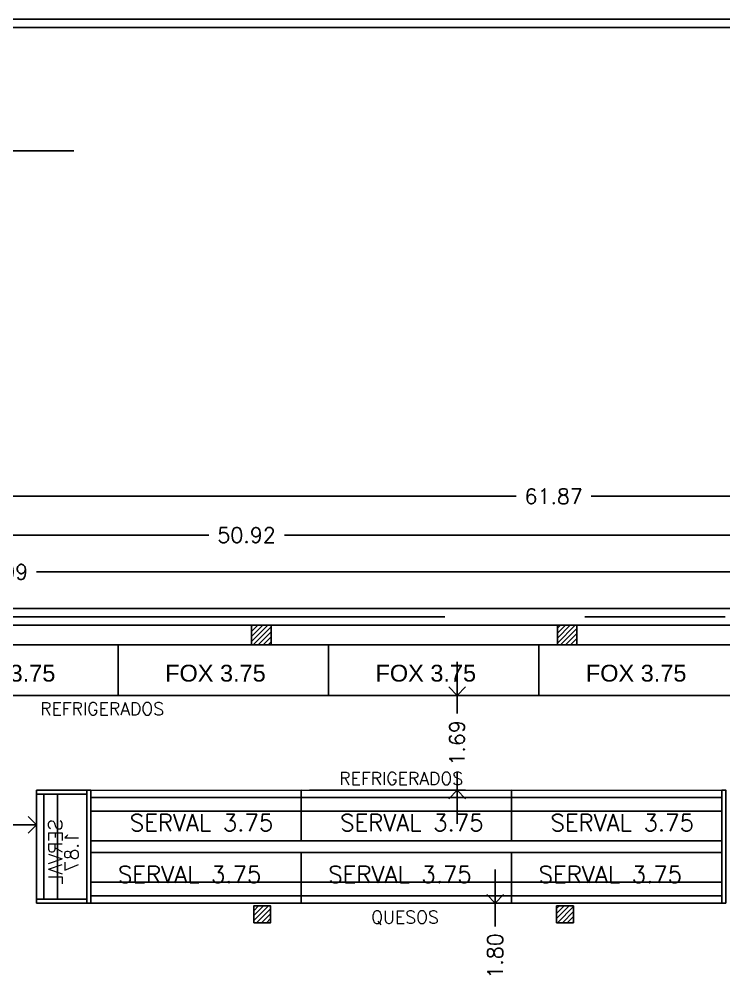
# Model space of a CAD drawing. Extents: x 26 to 214, y -151 to 101.
# Drawn here: x 170.16 to 182.72, y -102.5 to -85.47 of the extents above; entities that cross this region are included whole.
import ezdxf
from ezdxf.enums import TextEntityAlignment as Align

# ---------------------------------------------------------------- set-up
doc = ezdxf.new("R2010")
doc.units = 0
doc.header["$LTSCALE"] = 10
doc.header["$MEASUREMENT"] = 0
for name, pattern in [('CENTER', [2, 1.25, -0.25, 0.25, -0.25]), ('DASHDOT', [1, 0.5, -0.25, 0, -0.25]), ('HIDDEN', [0.375, 0.25, -0.125])]:
    doc.linetypes.add(name, pattern=pattern)
doc.layers.get('0').update_dxf_attribs({"linetype": 'CONTINUOUS'})
doc.layers.get('DEFPOINTS').update_dxf_attribs({"linetype": 'CONTINUOUS'})
for name, color, linetype in [('00-COTAS-PARCIALES', 1, 'CONTINUOUS'), ('00-M-A-300', 6, 'CONTINUOUS'), ('00-MUROS', 5, 'CONTINUOUS'), ('05 TXT', 7, 'CONTINUOUS'), ('10-COL', 6, 'CONTINUOUS'), ('2004-FRESCOS', 90, 'CONTINUOUS'), ('ALMACEN-G', 230, 'CONTINUOUS'), ('EJE-MEDIANERA-PA', 1, 'CENTER'), ('EJES', 6, 'DASHDOT'), ('GONDOLAS', 30, 'CONTINUOUS'), ('MONTACARGA', 2, 'CONTINUOUS'), ('PERECEDEROS-G', 103, 'CONTINUOUS')]:
    doc.layers.add(name, color=color, linetype=linetype)
doc.styles.add('ARIAL', font='arial.ttf')
doc.styles.add('ROMANS', font='romans.shx')
doc.styles.add('SIMPLEX2', font='ROMANS.SHX')
doc.dimstyles.new('COTA1502', dxfattribs={"dimscale": 1.5, "dimtxt": 0.18, "dimasz": 0.2, "dimexe": 0.1, "dimexo": 0.1, "dimgap": 0.09, "dimtad": 0, "dimzin": 0, "dimdsep": 46, "dimtxsty": 'ROMANS', "dimblk": 'OPEN90', "dimcen": 0.1, "dimclrd": 256, "dimclre": 256, "dimclrt": 2, "dimadec": 0, "dimazin": 0, "dimtfac": 1, "dimtix": 1, "dimtmove": 2, "dimatfit": 3, "dimldrblk": 'OPEN90', "dimfxl": 0, "dimtolj": 1, "dimtzin": 0, "dimarcsym": 0})

# ---------------------------------------------------------------- blocks, each defined once
blk = doc.blocks.new('_Open90')
at = {"color": 0, "linetype": 'ByBlock', "lineweight": -2}
for p, q in [((0, 0), (-1, 0)), ((-0.5, 0.5), (0, 0)), ((0, 0), (-0.5, -0.5))]:
    blk.add_line(p, q, dxfattribs=at)
blk = doc.blocks.new('*D61')
at = {"layer": '00-COTAS-PARCIALES', "lineweight": -2, "transparency": 16777216}
for p, q in [((148.752, -95.823), (148.752, -93.825)), ((210.622, -96.243), (210.622, -93.825)), ((149.052, -93.975), (179.019, -93.975)), ((210.322, -93.975), (180.356, -93.975))]:
    blk.add_line(p, q, dxfattribs=at)
at = {"layer": 'DEFPOINTS', "color": 0, "transparency": 16777216}
for p in [(210.622, -93.975), (148.752, -95.973), (210.622, -96.393)]:
    blk.add_point(p, dxfattribs=at)
at = {"layer": '00-COTAS-PARCIALES', "lineweight": -2, "transparency": 16777216, "xscale": 0.3, "yscale": 0.3, "zscale": 0.3, "rotation": 180}
blk.add_blockref('_Open90', (148.752, -93.975), dxfattribs=at)
at = {"layer": '00-COTAS-PARCIALES', "lineweight": -2, "transparency": 16777216, "xscale": 0.3, "yscale": 0.3, "zscale": 0.3}
blk.add_blockref('_Open90', (210.622, -93.975), dxfattribs=at)
at = {"layer": '00-COTAS-PARCIALES', "color": 2, "transparency": 16777216, "insert": (179.687, -93.975), "char_height": 0.27, "attachment_point": 5, "style": 'ROMANS'}
blk.add_mtext('\\A1;61.87', dxfattribs=at)
blk = doc.blocks.new('*D23')
at = {"layer": '00-COTAS-PARCIALES', "lineweight": -2, "transparency": 16777216}
for p, q in [((148.752, -95.823), (148.752, -95.172)), ((190.842, -96.186), (190.842, -95.172)), ((149.052, -95.322), (169.129, -95.322)), ((190.542, -95.322), (170.466, -95.322))]:
    blk.add_line(p, q, dxfattribs=at)
at = {"layer": 'DEFPOINTS', "color": 0, "transparency": 16777216}
for p in [(190.842, -95.322), (148.752, -95.973), (190.842, -96.336)]:
    blk.add_point(p, dxfattribs=at)
at = {"layer": '00-COTAS-PARCIALES', "lineweight": -2, "transparency": 16777216, "xscale": 0.3, "yscale": 0.3, "zscale": 0.3, "rotation": 180}
blk.add_blockref('_Open90', (148.752, -95.322), dxfattribs=at)
at = {"layer": '00-COTAS-PARCIALES', "lineweight": -2, "transparency": 16777216, "xscale": 0.3, "yscale": 0.3, "zscale": 0.3}
blk.add_blockref('_Open90', (190.842, -95.322), dxfattribs=at)
at = {"layer": '00-COTAS-PARCIALES', "color": 2, "transparency": 16777216, "insert": (169.797, -95.322), "char_height": 0.27, "attachment_point": 5, "style": 'ROMANS'}
blk.add_mtext('\\A1;42.09', dxfattribs=at)
blk = doc.blocks.new('*D9')
at = {"layer": '00-COTAS-PARCIALES', "lineweight": -2, "transparency": 16777216}
for p, q in [((148.752, -95.679), (148.752, -94.517)), ((149.052, -94.667), (173.537, -94.667)), ((199.372, -94.667), (174.887, -94.667)), ((199.672, -95.823), (199.672, -94.517))]:
    blk.add_line(p, q, dxfattribs=at)
at = {"layer": 'DEFPOINTS', "color": 0, "transparency": 16777216}
for p in [(199.672, -94.667), (148.752, -95.829), (199.672, -95.973)]:
    blk.add_point(p, dxfattribs=at)
at = {"layer": '00-COTAS-PARCIALES', "lineweight": -2, "transparency": 16777216, "xscale": 0.3, "yscale": 0.3, "zscale": 0.3, "rotation": 180}
blk.add_blockref('_Open90', (148.752, -94.667), dxfattribs=at)
at = {"layer": '00-COTAS-PARCIALES', "lineweight": -2, "transparency": 16777216, "xscale": 0.3, "yscale": 0.3, "zscale": 0.3}
blk.add_blockref('_Open90', (199.672, -94.667), dxfattribs=at)
at = {"layer": '00-COTAS-PARCIALES', "color": 2, "transparency": 16777216, "insert": (174.212, -94.667), "char_height": 0.27, "attachment_point": 5, "style": 'ROMANS'}
blk.add_mtext('\\A1;50.92', dxfattribs=at)
blk = doc.blocks.new('FOX3.75')
blk.add_lwpolyline([(0, 0), (3.75, 0), (3.75, 0.9), (0, 0.9)], close=True)
at = {"style": 'ARIAL'}
blk.add_text('FOX 3.75', height=0.3, dxfattribs=at).set_placement((1.735, 0.396, -28.9), align=Align.MIDDLE)
blk = doc.blocks.new('SERVAL 2500')
for p, q in [((0, 0.899), (0, 0)), ((3.75, 0.899), (3.75, 0)), ((0, 0.373), (3.75, 0.373)), ((3.75, 0.126), (0, 0.126)), ((0, 0), (3.75, 0))]:
    blk.add_line(p, q)
at = {"linetype": 'Continuous'}
blk.add_line((3.75, 0.899), (0, 0.899), dxfattribs=at)
at = {"style": 'ROMANS'}
blk.add_text('SERVAL 3.75', height=0.3, dxfattribs=at).set_placement((1.762, 0.51), align=Align.MIDDLE)
blk = doc.blocks.new('serval inverse')
for p, q in [((0, 0), (-0.899, 0)), ((-0.899, -3.75), (-0.899, 0)), ((-0.773, 0), (-0.773, -3.75)), ((-0.526, -3.75), (-0.527, 0)), ((0, -3.75), (-0.899, -3.75))]:
    blk.add_line(p, q)
at = {"linetype": 'Continuous'}
blk.add_line((0, 0), (0, -3.75), dxfattribs=at)
at = {"style": 'ROMANS'}
blk.add_text('SERVAL 3.75', height=0.3, rotation=89.9932, dxfattribs=at).set_placement((-0.323, -1.777, -46.572), align=Align.MIDDLE)
blk = doc.blocks.new('A$C622A3316')
for p, q in [((1.87, 0.896, 55.397), (0, 0.896, 46.572)), ((0, 0, 46.572), (0, 0.896, 46.572)), ((1.87, 0.006, 46.572), (1.87, 0.896, 46.572)), ((0, 0.77, 46.572), (1.87, 0.77, 55.397)), ((1.87, 0.523, 55.397), (0, 0.523, 46.572)), ((1.87, 0, 46.572), (0, 0, 46.572))]:
    blk.add_line(p, q)
at = {"style": 'ROMANS'}
for s, p in [('SERVAL', (1.023, 0.563)), ('1.87', (1.023, 0.273))]:
    blk.add_text(s, height=0.24, dxfattribs=at).set_placement(p, align=Align.MIDDLE)
blk = doc.blocks.new('*D208')
at = {"layer": 'DEFPOINTS', "color": 0, "transparency": 16777216}
for p in [(168.102, -99.829), (170.47, -99.829), (170.47, -100.219, 11.986)]:
    blk.add_point(p, dxfattribs=at)
at = {"layer": 'GONDOLAS', "lineweight": -2, "transparency": 16777216}
for p, q in [((170.47, -100.069), (170.47, -99.679)), ((168.402, -99.829), (168.74, -99.829)), ((170.17, -99.829), (169.833, -99.829))]:
    blk.add_line(p, q, dxfattribs=at)
at = {"layer": 'GONDOLAS', "lineweight": -2, "transparency": 16777216, "xscale": 0.3, "yscale": 0.3, "zscale": 0.3, "rotation": 180}
blk.add_blockref('_Open90', (168.102, -99.829), dxfattribs=at)
at = {"layer": 'GONDOLAS', "lineweight": -2, "transparency": 16777216, "xscale": 0.3, "yscale": 0.3, "zscale": 0.3}
blk.add_blockref('_Open90', (170.47, -99.829), dxfattribs=at)
at = {"layer": 'GONDOLAS', "color": 2, "transparency": 16777216, "insert": (169.286, -99.829), "char_height": 0.27, "attachment_point": 5, "style": 'ROMANS'}
blk.add_mtext('\\A1;2.37', dxfattribs=at)
blk = doc.blocks.new('*D209')
at = {"layer": 'DEFPOINTS', "color": 0, "transparency": 16777216}
for p in [(174.886, -97.523), (177.965, -97.523), (175.186, -99.214, 3.787)]:
    blk.add_point(p, dxfattribs=at)
at = {"layer": 'GONDOLAS', "lineweight": -2, "transparency": 16777216}
for p, q in [((177.965, -97.223), (177.965, -96.923)), ((175.036, -97.523), (178.115, -97.523)), ((177.965, -97.523), (177.965, -97.848)), ((177.965, -99.214), (177.965, -98.889)), ((175.336, -99.214), (178.115, -99.214)), ((177.965, -99.514), (177.965, -99.814))]:
    blk.add_line(p, q, dxfattribs=at)
at = {"layer": 'GONDOLAS', "lineweight": -2, "transparency": 16777216, "xscale": 0.3, "yscale": 0.3, "zscale": 0.3}
for p, rotation in [((177.965, -97.523), 270), ((177.965, -99.214), 90)]:
    blk.add_blockref('_Open90', p, dxfattribs=dict(at, rotation=rotation))
at = {"layer": 'GONDOLAS', "color": 2, "transparency": 16777216, "insert": (177.965, -98.369), "char_height": 0.27, "attachment_point": 5, "rotation": 90, "style": 'ROMANS'}
blk.add_mtext('\\A1;1.69', dxfattribs=at)
blk = doc.blocks.new('*D229')
at = {"layer": 'ALMACEN-G', "lineweight": -2, "transparency": 16777216}
for p, q in [((178.644, -100.923), (178.644, -100.623)), ((178.518, -101.223), (178.794, -101.223)), ((178.644, -101.223), (178.644, -101.64)), ((178.644, -103.111), (178.644, -102.694)), ((178.518, -103.111), (178.794, -103.111)), ((178.644, -103.411), (178.644, -103.711))]:
    blk.add_line(p, q, dxfattribs=at)
at = {"layer": 'DEFPOINTS', "color": 0, "transparency": 16777216}
for p in [(178.368, -101.223, 3.787), (178.368, -103.111), (178.644, -103.111)]:
    blk.add_point(p, dxfattribs=at)
at = {"layer": 'ALMACEN-G', "lineweight": -2, "transparency": 16777216, "xscale": 0.3, "yscale": 0.3, "zscale": 0.3}
for p, rotation in [((178.644, -101.223), 270), ((178.644, -103.111), 90)]:
    blk.add_blockref('_Open90', p, dxfattribs=dict(at, rotation=rotation))
at = {"layer": 'ALMACEN-G', "color": 2, "transparency": 16777216, "insert": (178.644, -102.167), "char_height": 0.27, "attachment_point": 5, "rotation": 90, "style": 'ROMANS'}
blk.add_mtext('\\A1;1.80', dxfattribs=at)

msp = doc.modelspace()

# ---------------------------------------------------------------- hatches: boundary and pattern name
at = {"layer": '10-COL'}
h = msp.add_hatch(dxfattribs=at)
h.set_pattern_fill('ANSI31', color=1, scale=0.5, style=0)
h.set_pattern_definition([(45, (121.4715, -104.845356), (-0.044194174, 0.044194174), [])])
h.paths.add_polyline_path([(187.552, -96.623), (187.902, -96.623), (187.902, -96.273), (187.552, -96.273)])
h.paths.add_polyline_path([(183.002, -96.623), (183.352, -96.623), (183.352, -96.273), (183.002, -96.273)])
h.paths.add_polyline_path([(179.752, -96.623), (180.102, -96.623), (180.102, -96.273), (179.752, -96.273)])
h.paths.add_polyline_path([(174.652, -96.623), (174.302, -96.623), (174.302, -96.273), (174.652, -96.273)])
h = msp.add_hatch(dxfattribs=at)
h.set_pattern_fill('ANSI31', color=1, scale=0.5, style=0)
h.set_pattern_definition([(45, (121.4715, -104.995356), (-0.044194174, 0.044194174), [])])
h.paths.add_polyline_path([(174.34, -101.273), (174.64, -101.273), (174.64, -101.573), (174.34, -101.573)])
h = msp.add_hatch(dxfattribs=at)
h.set_pattern_fill('ANSI31', color=1, scale=0.5, style=0)
h.set_pattern_definition([(45, (126.9215, -104.995356), (-0.044194174, 0.044194174), [])])
h.paths.add_polyline_path([(179.74, -101.273), (180.04, -101.273), (180.04, -101.573), (179.74, -101.573)])

# ---------------------------------------------------------------- linework, layer by layer
at = {"linetype": 'HIDDEN'}
msp.add_line((171.131, -87.823), (148.752, -87.823), dxfattribs=at)
at = {"layer": '00-M-A-300'}
for p, q in [((148.752, -95.973), (199.672, -95.973)), ((148.752, -96.273), (185.652, -96.273))]:
    msp.add_line(p, q, dxfattribs=at)
at = {"layer": '00-MUROS'}
for points in [[(148.752, -85.473), (197.938, -85.473)], [(148.752, -85.623), (197.938, -85.623)]]:
    msp.add_lwpolyline(points, dxfattribs=at)
at = {"layer": '10-COL'}
for points in [[(174.652, -96.623), (174.302, -96.623), (174.302, -96.273), (174.652, -96.273)], [(179.752, -96.623), (180.102, -96.623), (180.102, -96.273), (179.752, -96.273)], [(174.34, -101.573), (174.64, -101.573), (174.64, -101.273), (174.34, -101.273)], [(179.74, -101.573), (180.04, -101.573), (180.04, -101.273), (179.74, -101.273)]]:
    msp.add_lwpolyline(points, close=True, dxfattribs=at)
at = {"layer": 'EJE-MEDIANERA-PA'}
msp.add_line((145.244, -96.123), (210.773, -96.123), dxfattribs=at)
at = {"layer": 'EJES'}
msp.add_line((148.752, -85.623), (210.539, -85.623), dxfattribs=at)
msp.add_lwpolyline([(175.308, -126.123), (148.752, -126.123), (148.752, -96.123), (175.308, -96.123)], dxfattribs=at)
at = {"layer": 'MONTACARGA'}
msp.add_lwpolyline([(152.202, -105.773), (151.634, -105.773), (151.644, -96.273), (189.412, -96.273), (189.442, -119.409), (156.702, -119.409), (156.702, -116.159), (152.036, -116.159), (152.036, -106.773), (152.202, -106.773), (152.202, -105.773)], dxfattribs=at)
at = {"layer": 'PERECEDEROS-G'}
for points, elevation in [([(171.366, -99.214), (170.47, -99.214), (170.47, -99.284), (171.366, -99.284)], 7.574), ([(171.366, -101.223), (171.436, -101.223), (171.436, -99.214), (171.366, -99.214)], 3.787), ([(182.756, -101.223), (182.686, -101.223), (182.686, -99.214), (182.756, -99.214)], 3.787), ([(171.366, -101.154), (170.47, -101.154), (170.47, -101.223), (171.366, -101.223)], 7.574)]:
    msp.add_lwpolyline(points, close=True, dxfattribs=dict(at, elevation=elevation))

# ---------------------------------------------------------------- block references
at = {"layer": '2004-FRESCOS'}
for p in [(168.172, -97.523), (171.922, -97.523), (175.672, -97.523), (179.422, -97.523)]:
    msp.add_blockref('FOX3.75', p, dxfattribs=at)
at = {"layer": 'PERECEDEROS-G', "xscale": -1, "rotation": 90}
msp.add_blockref('A$C622A3316', (171.366, -99.284, -38.998), dxfattribs=at)
at = {"layer": 'PERECEDEROS-G', "rotation": 269.9932064630043}
for p in [(175.186, -100.114, 3.787), (178.936, -100.114, 3.787), (182.686, -100.114, 3.787)]:
    msp.add_blockref('serval inverse', p, dxfattribs=at)
at = {"layer": 'PERECEDEROS-G'}
for p in [(171.436, -101.223, 3.787), (175.186, -101.223, 3.787), (178.936, -101.223, 3.787)]:
    msp.add_blockref('SERVAL 2500', p, dxfattribs=at)

# ---------------------------------------------------------------- texts
at = {"layer": '05 TXT', "linetype": 'Continuous', "style": 'SIMPLEX2'}
for s, p in [('REFRIGERADOS', (170.533, -97.874, 0)), ('REFRIGERADOS', (175.864, -99.115, 0)), ('QUESOS', (176.434, -101.587, 16.591))]:
    msp.add_text(s, height=0.225, dxfattribs=at).set_placement(p)

# ---------------------------------------------------------------- dimensions: what is measured, and where the dimension line sits
at = {"layer": '00-COTAS-PARCIALES'}
for base, p1, p2, picture, middle in [((210.622, -93.975), (148.752, -95.973), (210.622, -96.393), '*D61', (179.687, -93.975)), ((199.672, -94.667), (148.752, -95.829), (199.672, -95.973), '*D9', (174.212, -94.667)), ((190.842, -95.322), (148.752, -95.973), (190.842, -96.336), '*D23', (169.797, -95.322))]:
    dim = msp.add_linear_dim(base=base, p1=p1, p2=p2, dimstyle='COTA1502', dxfattribs=at)
    dim.commit()
    dim.dimension.update_dxf_attribs({"geometry": picture, "text_midpoint": middle})
at = {"layer": 'ALMACEN-G', "color": 0}
dim = msp.add_linear_dim(base=(178.644, -103.111), p1=(178.368, -101.223, 3.787), p2=(178.368, -103.111), angle=90, text='1.80', dimstyle='COTA1502', override={"dimfxl": 0.08, "dimarcsym": 1}, dxfattribs=at)
dim.commit()
dim.dimension.update_dxf_attribs({"geometry": '*D229', "text_midpoint": (178.644, -102.167)})
at = {"layer": 'GONDOLAS'}
dim = msp.add_linear_dim(base=(177.965, -97.523), p1=(175.186, -99.214, 3.787), p2=(174.886, -97.523), angle=90, dimstyle='COTA1502', override={"dimfxl": 0.08, "dimarcsym": 1}, dxfattribs=at)
dim.commit()
dim.dimension.update_dxf_attribs({"geometry": '*D209', "text_midpoint": (177.965, -98.369)})
dim = msp.add_linear_dim(base=(170.47, -99.829), p1=(168.102, -99.829), p2=(170.47, -100.219, 11.986), dimstyle='COTA1502', override={"dimfxl": 0.15, "dimarcsym": 1}, dxfattribs=at)
dim.commit()
dim.dimension.update_dxf_attribs({"geometry": '*D208', "text_midpoint": (169.286, -99.829)})

doc.saveas('drawing.dxf')
